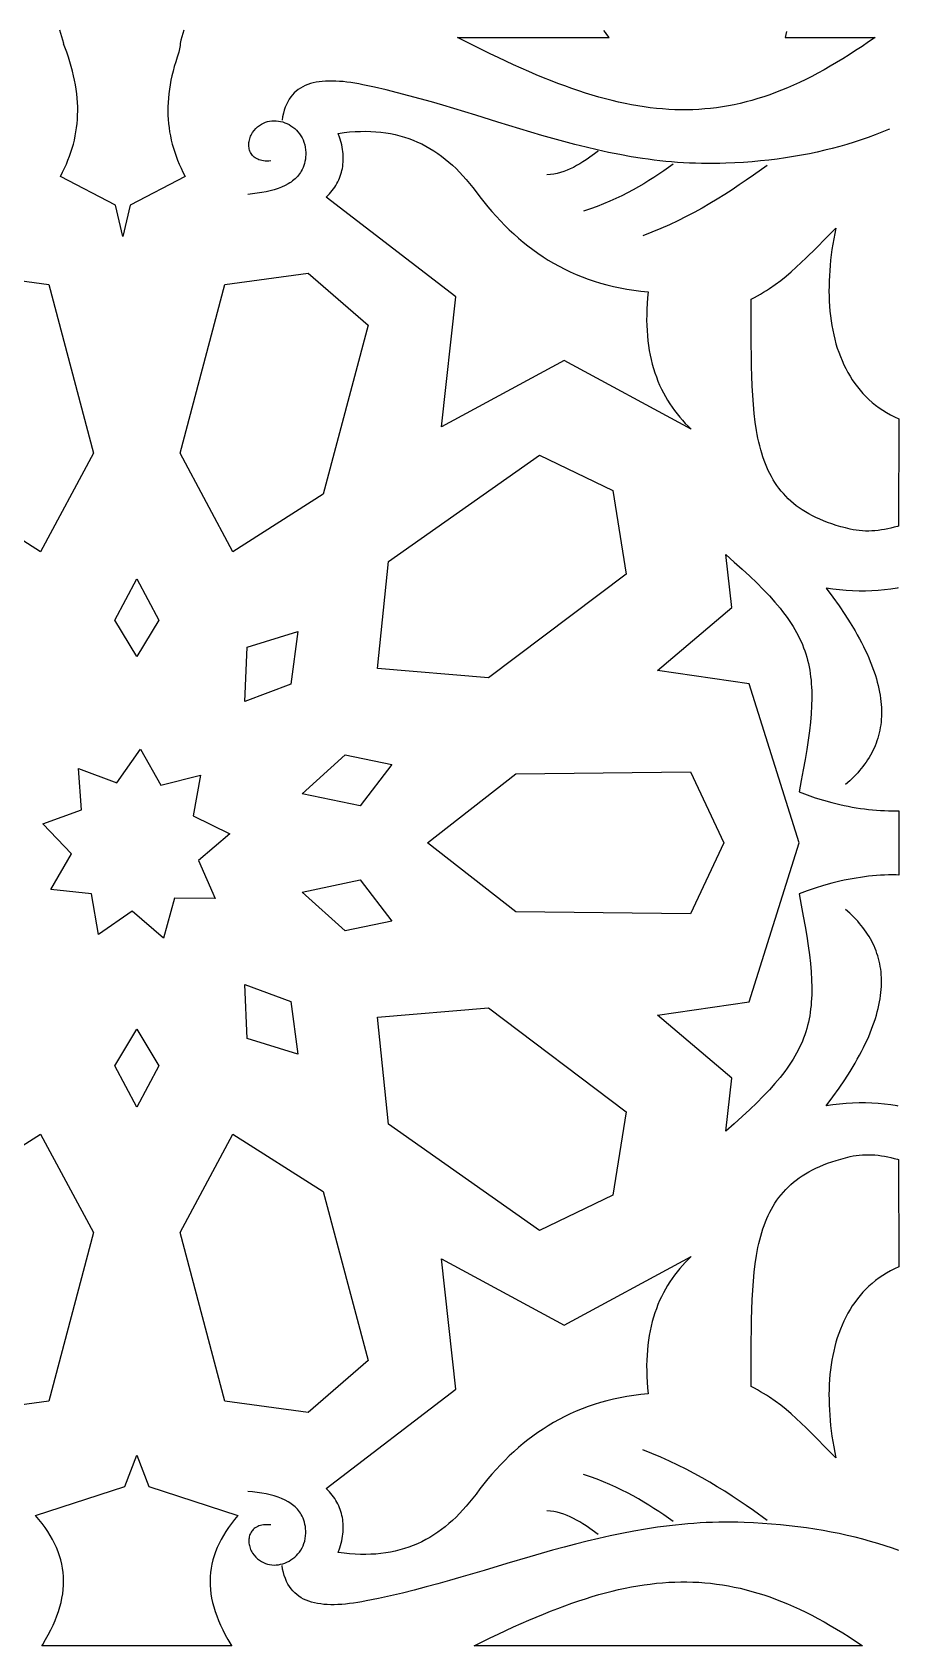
# Model space of a CAD drawing. Extents: x -332 to 348, y -263 to 352.
# Drawn here: x 258.6 to 288.5, y -203 to -147.4 of the extents above; entities that cross this region are included whole.
import ezdxf

# ---------------------------------------------------------------- set-up
doc = ezdxf.new("R2010")
doc.units = 0
doc.layers.add('LAYER_1', color=18, linetype='CONTINUOUS')
doc.layers.add('LAYER_2', color=174, linetype='CONTINUOUS')

msp = doc.modelspace()

# ---------------------------------------------------------------- linework, layer by layer
at = {"layer": 'LAYER_1'}
for points in [[(263.865, -147.334), (263.828, -147.447), (263.794, -147.561), (263.761, -147.674), (263.732, -147.787), (263.743, -147.857), (263.694, -148.089), (263.637, -148.256), (263.584, -148.42), (263.536, -148.582), (263.493, -148.743), (263.455, -148.901), (263.421, -149.058), (263.392, -149.213), (263.367, -149.367), (263.347, -149.519), (263.332, -149.67), (263.321, -149.819), (263.315, -149.967), (263.314, -150.114), (263.317, -150.26), (263.324, -150.404), (263.337, -150.548), (263.353, -150.691), (263.374, -150.833), (263.4, -150.974), (263.431, -151.115), (263.465, -151.255), (263.505, -151.395), (263.549, -151.534), (263.597, -151.673), (263.65, -151.812), (263.707, -151.951), (263.769, -152.089), (263.835, -152.228), (263.906, -152.367), (262.013, -153.362), (261.761, -154.441), (261.509, -153.362), (259.616, -152.367), (259.687, -152.228), (259.753, -152.089), (259.815, -151.951), (259.872, -151.812), (259.925, -151.673), (259.973, -151.534), (260.017, -151.395), (260.057, -151.255), (260.091, -151.115), (260.122, -150.974), (260.147, -150.833), (260.169, -150.691), (260.185, -150.548), (260.198, -150.404), (260.205, -150.26), (260.208, -150.114), (260.207, -149.967), (260.2, -149.819), (260.19, -149.67), (260.174, -149.519), (260.154, -149.367), (260.13, -149.213), (260.101, -149.058), (260.067, -148.901), (260.029, -148.743), (259.985, -148.582), (259.938, -148.42), (259.885, -148.256), (259.828, -148.089), (259.767, -147.921), (259.721, -147.795), (259.723, -147.787), (259.693, -147.674), (259.661, -147.561), (259.626, -147.447), (259.589, -147.334)], [(284.633, -147.378), (284.615, -147.474), (284.592, -147.577), (287.69, -147.577), (287.463, -147.735), (287.238, -147.889), (287.015, -148.036), (286.794, -148.179), (286.574, -148.316), (286.357, -148.448), (286.141, -148.575), (285.927, -148.696), (285.714, -148.813), (285.503, -148.924), (285.293, -149.029), (285.084, -149.13), (284.876, -149.225), (284.669, -149.316), (284.463, -149.401), (284.257, -149.481), (284.053, -149.556), (283.848, -149.626), (283.645, -149.69), (283.441, -149.75), (283.238, -149.804), (283.035, -149.854), (282.832, -149.898), (282.629, -149.938), (282.426, -149.972), (282.222, -150.002), (282.018, -150.026), (281.814, -150.046), (281.609, -150.061), (281.403, -150.07), (281.197, -150.075), (280.99, -150.075), (280.781, -150.07), (280.572, -150.06), (280.361, -150.046), (280.15, -150.026), (279.937, -150.002), (279.722, -149.973), (279.506, -149.939), (279.288, -149.9), (279.068, -149.857), (278.847, -149.808), (278.623, -149.755), (278.397, -149.698), (278.17, -149.635), (277.939, -149.568), (277.707, -149.497), (277.472, -149.42), (277.234, -149.339), (276.994, -149.253), (276.751, -149.163), (276.505, -149.068), (276.256, -148.969), (276.004, -148.865), (275.749, -148.756), (275.49, -148.643), (275.228, -148.526), (274.963, -148.403), (274.693, -148.277), (274.421, -148.146), (273.864, -147.87), (273.29, -147.577), (278.522, -147.577), (278.446, -147.483), (278.391, -147.411), (278.338, -147.338)]]:
    msp.add_lwpolyline(points, dxfattribs=at)
for points in [[(270.31, -150.818), (270.485, -150.829), (270.656, -150.845), (270.825, -150.867), (270.99, -150.895), (271.152, -150.929), (271.311, -150.968), (271.466, -151.014), (271.619, -151.065), (271.769, -151.121), (271.917, -151.184), (272.061, -151.251), (272.203, -151.325), (272.341, -151.403), (272.478, -151.487), (272.612, -151.577), (272.743, -151.671), (272.872, -151.771), (272.998, -151.876), (273.123, -151.986), (273.245, -152.101), (273.365, -152.222), (273.482, -152.347), (273.598, -152.477), (273.711, -152.612), (273.823, -152.752), (273.933, -152.896), (274.066, -153.073), (274.202, -153.246), (274.341, -153.416), (274.483, -153.582), (274.627, -153.744), (274.774, -153.902), (274.925, -154.056), (275.078, -154.206), (275.235, -154.353), (275.395, -154.494), (275.558, -154.632), (275.724, -154.765), (275.894, -154.893), (276.067, -155.017), (276.244, -155.136), (276.424, -155.25), (276.608, -155.36), (276.796, -155.464), (276.988, -155.564), (277.183, -155.658), (277.383, -155.747), (277.587, -155.83), (277.794, -155.908), (278.006, -155.981), (278.222, -156.047), (278.443, -156.109), (278.668, -156.164), (278.897, -156.213), (279.131, -156.256), (279.369, -156.294), (279.612, -156.325), (279.86, -156.349), (279.842, -156.551), (279.828, -156.749), (279.818, -156.943), (279.814, -157.134), (279.813, -157.321), (279.818, -157.503), (279.826, -157.683), (279.84, -157.858), (279.857, -158.03), (279.879, -158.199), (279.905, -158.364), (279.935, -158.525), (279.969, -158.683), (280.008, -158.837), (280.05, -158.989), (280.097, -159.136), (280.147, -159.281), (280.202, -159.422), (280.26, -159.56), (280.322, -159.695), (280.388, -159.827), (280.458, -159.956), (280.531, -160.081), (280.608, -160.204), (280.689, -160.323), (280.773, -160.44), (280.86, -160.554), (280.951, -160.664), (281.046, -160.772), (281.144, -160.878), (281.245, -160.98), (281.349, -161.08), (276.965, -158.715), (272.745, -160.998), (273.242, -156.513), (268.774, -153.087), (268.829, -153.031), (268.881, -152.974), (268.931, -152.916), (268.978, -152.858), (269.022, -152.799), (269.063, -152.738), (269.102, -152.677), (269.138, -152.616), (269.171, -152.553), (269.202, -152.489), (269.23, -152.425), (269.255, -152.36), (269.277, -152.294), (269.297, -152.227), (269.314, -152.16), (269.328, -152.091), (269.34, -152.022), (269.349, -151.952), (269.355, -151.881), (269.358, -151.81), (269.359, -151.737), (269.357, -151.664), (269.352, -151.589), (269.345, -151.514), (269.335, -151.439), (269.322, -151.362), (269.306, -151.285), (269.288, -151.206), (269.243, -151.047), (269.188, -150.885), (269.384, -150.858), (269.576, -150.838), (269.765, -150.824), (269.95, -150.816), (270.132, -150.814)], [(286.295, -154.333), (286.26, -154.518), (286.228, -154.703), (286.2, -154.887), (286.175, -155.071), (286.153, -155.253), (286.135, -155.435), (286.12, -155.615), (286.109, -155.795), (286.101, -155.973), (286.097, -156.15), (286.096, -156.326), (286.099, -156.499), (286.106, -156.672), (286.116, -156.842), (286.13, -157.011), (286.148, -157.178), (286.17, -157.343), (286.196, -157.505), (286.225, -157.666), (286.259, -157.824), (286.297, -157.979), (286.338, -158.133), (286.384, -158.283), (286.434, -158.431), (286.488, -158.576), (286.546, -158.718), (286.608, -158.857), (286.675, -158.992), (286.746, -159.125), (286.821, -159.254), (286.901, -159.38), (286.985, -159.502), (287.074, -159.621), (287.167, -159.736), (287.265, -159.847), (287.367, -159.954), (287.474, -160.057), (287.585, -160.156), (287.701, -160.25), (287.822, -160.341), (287.948, -160.427), (288.079, -160.508), (288.214, -160.585), (288.355, -160.657), (288.5, -160.724), (288.489, -164.418), (288.452, -164.43), (288.342, -164.461), (288.232, -164.489), (288.122, -164.514), (288.012, -164.535), (287.902, -164.553), (287.792, -164.568), (287.682, -164.579), (287.573, -164.586), (287.465, -164.589), (287.357, -164.589), (287.249, -164.584), (287.142, -164.575), (287.036, -164.562), (286.93, -164.545), (286.825, -164.523), (286.66, -164.483), (286.5, -164.44), (286.345, -164.395), (286.195, -164.346), (286.051, -164.295), (285.912, -164.242), (285.777, -164.185), (285.648, -164.126), (285.524, -164.065), (285.404, -164), (285.289, -163.933), (285.178, -163.864), (285.072, -163.791), (284.97, -163.716), (284.873, -163.638), (284.779, -163.558), (284.69, -163.475), (284.605, -163.389), (284.524, -163.301), (284.446, -163.21), (284.372, -163.116), (284.302, -163.02), (284.236, -162.921), (284.172, -162.819), (284.113, -162.715), (284.056, -162.608), (284.003, -162.499), (283.952, -162.386), (283.905, -162.271), (283.861, -162.154), (283.819, -162.034), (283.78, -161.911), (283.744, -161.786), (283.71, -161.658), (283.679, -161.527), (283.65, -161.393), (283.623, -161.258), (283.598, -161.119), (283.555, -160.834), (283.52, -160.538), (283.491, -160.232), (283.468, -159.916), (283.451, -159.589), (283.438, -159.251), (283.429, -158.903), (283.423, -158.545), (283.42, -158.176), (283.416, -156.597), (283.527, -156.541), (283.635, -156.483), (283.741, -156.423), (283.845, -156.361), (283.947, -156.297), (284.048, -156.232), (284.243, -156.096), (284.432, -155.955), (284.616, -155.807), (284.795, -155.655), (284.97, -155.498), (285.142, -155.338), (285.312, -155.174), (285.649, -154.837), (285.987, -154.494), (286.333, -154.147)], [(259.214, -156.091), (260.747, -161.907), (258.929, -165.302), (255.816, -163.32), (254.265, -157.495), (256.34, -155.704)], [(270.221, -157.495), (268.67, -163.32), (265.557, -165.302), (263.739, -161.907), (265.272, -156.091), (268.145, -155.704)], [(278.652, -163.191), (279.107, -166.07), (274.361, -169.651), (270.534, -169.326), (270.921, -165.636), (276.121, -161.975)], [(282.832, -165.658), (283.108, -165.905), (283.367, -166.144), (283.609, -166.376), (283.834, -166.602), (284.043, -166.822), (284.236, -167.039), (284.327, -167.146), (284.414, -167.252), (284.498, -167.357), (284.577, -167.462), (284.653, -167.566), (284.725, -167.67), (284.794, -167.774), (284.859, -167.878), (284.921, -167.982), (284.979, -168.086), (285.034, -168.19), (285.086, -168.294), (285.134, -168.399), (285.18, -168.504), (285.222, -168.61), (285.26, -168.717), (285.296, -168.825), (285.329, -168.933), (285.359, -169.043), (285.386, -169.154), (285.41, -169.266), (285.431, -169.38), (285.449, -169.495), (285.465, -169.612), (285.477, -169.73), (285.488, -169.85), (285.495, -169.973), (285.5, -170.097), (285.503, -170.224), (285.503, -170.352), (285.496, -170.617), (285.48, -170.892), (285.455, -171.179), (285.422, -171.478), (285.38, -171.79), (285.331, -172.115), (285.275, -172.456), (285.211, -172.812), (285.141, -173.184), (285.065, -173.574), (285.344, -173.68), (285.625, -173.777), (285.907, -173.865), (286.189, -173.944), (286.472, -174.013), (286.614, -174.044), (286.755, -174.073), (286.896, -174.1), (287.036, -174.124), (287.177, -174.145), (287.316, -174.165), (287.456, -174.181), (287.594, -174.196), (287.733, -174.207), (287.87, -174.217), (288.006, -174.223), (288.142, -174.228), (288.277, -174.229), (288.411, -174.228), (288.5, -174.226), (288.5, -176.443), (288.411, -176.441), (288.277, -176.44), (288.142, -176.441), (288.006, -176.445), (287.87, -176.452), (287.733, -176.461), (287.594, -176.473), (287.456, -176.487), (287.316, -176.504), (287.177, -176.523), (287.036, -176.545), (286.896, -176.569), (286.755, -176.596), (286.614, -176.624), (286.472, -176.656), (286.189, -176.725), (285.907, -176.804), (285.625, -176.892), (285.344, -176.989), (285.065, -177.095), (285.141, -177.485), (285.211, -177.857), (285.275, -178.213), (285.331, -178.554), (285.38, -178.879), (285.422, -179.191), (285.455, -179.49), (285.48, -179.776), (285.496, -180.052), (285.503, -180.316), (285.503, -180.445), (285.5, -180.572), (285.495, -180.696), (285.488, -180.818), (285.477, -180.939), (285.465, -181.057), (285.449, -181.174), (285.431, -181.289), (285.41, -181.403), (285.386, -181.515), (285.359, -181.626), (285.329, -181.735), (285.296, -181.844), (285.26, -181.952), (285.222, -182.059), (285.18, -182.165), (285.134, -182.27), (285.086, -182.375), (285.034, -182.479), (284.979, -182.583), (284.921, -182.687), (284.859, -182.791), (284.794, -182.895), (284.725, -182.998), (284.653, -183.103), (284.577, -183.207), (284.498, -183.312), (284.414, -183.417), (284.327, -183.523), (284.236, -183.63), (284.043, -183.846), (283.834, -184.067), (283.609, -184.293), (283.367, -184.525), (283.108, -184.764), (282.832, -185.011), (282.538, -185.266), (282.751, -183.447), (280.186, -181.27), (283.351, -180.81), (285.072, -175.334), (283.351, -169.859), (280.186, -169.399), (282.751, -167.222), (282.538, -165.403)], [(263.003, -167.657), (262.243, -168.911), (261.483, -167.657), (262.243, -166.233)], [(267.547, -169.864), (265.961, -170.459), (266.05, -168.593), (267.798, -168.055)], [(263.073, -173.348), (264.437, -172.998), (264.187, -174.405), (265.454, -175.028), (264.372, -175.942), (264.949, -177.247), (263.542, -177.241), (263.158, -178.617), (262.084, -177.693), (260.919, -178.497), (260.681, -177.087), (259.28, -176.943), (259.989, -175.707), (259.008, -174.682), (260.332, -174.198), (260.23, -172.772), (261.55, -173.267), (262.374, -172.107)], [(271.035, -172.635), (269.943, -174.062), (267.947, -173.64), (269.425, -172.306)], [(282.473, -175.334), (281.326, -177.785), (275.302, -177.711), (272.256, -175.334), (275.302, -172.957), (281.326, -172.884)], [(271.035, -178.033), (269.425, -178.363), (267.947, -177.029), (269.943, -176.607)], [(267.547, -180.805), (267.798, -182.614), (266.05, -182.076), (265.961, -180.21)], [(279.107, -184.599), (278.652, -187.478), (276.121, -188.694), (270.921, -185.033), (270.534, -181.343), (274.361, -181.017)], [(263.003, -183.012), (262.243, -184.436), (261.483, -183.012), (262.243, -181.758)], [(260.747, -188.762), (259.214, -194.578), (256.34, -194.964), (254.265, -193.174), (255.816, -187.349), (258.929, -185.367)], [(268.67, -187.349), (270.221, -193.174), (268.145, -194.964), (265.272, -194.578), (263.739, -188.762), (265.557, -185.367)], [(287.573, -186.083), (287.682, -186.09), (287.792, -186.101), (287.902, -186.115), (288.012, -186.133), (288.122, -186.155), (288.232, -186.18), (288.342, -186.208), (288.452, -186.239), (288.489, -186.25), (288.5, -189.945), (288.355, -190.012), (288.214, -190.084), (288.079, -190.161), (287.948, -190.242), (287.822, -190.328), (287.701, -190.418), (287.585, -190.513), (287.474, -190.612), (287.367, -190.715), (287.265, -190.822), (287.167, -190.933), (287.074, -191.048), (286.985, -191.167), (286.901, -191.289), (286.821, -191.415), (286.746, -191.544), (286.675, -191.676), (286.608, -191.812), (286.546, -191.951), (286.488, -192.093), (286.434, -192.238), (286.384, -192.386), (286.338, -192.536), (286.297, -192.689), (286.259, -192.845), (286.225, -193.003), (286.196, -193.163), (286.17, -193.326), (286.148, -193.491), (286.13, -193.658), (286.116, -193.826), (286.106, -193.997), (286.099, -194.169), (286.096, -194.343), (286.097, -194.519), (286.101, -194.696), (286.109, -194.874), (286.12, -195.053), (286.135, -195.234), (286.153, -195.416), (286.175, -195.598), (286.2, -195.782), (286.228, -195.966), (286.26, -196.15), (286.295, -196.336), (286.333, -196.521), (285.987, -196.175), (285.649, -195.831), (285.312, -195.495), (285.142, -195.331), (284.97, -195.17), (284.795, -195.014), (284.616, -194.861), (284.432, -194.714), (284.243, -194.572), (284.048, -194.437), (283.947, -194.371), (283.845, -194.308), (283.741, -194.246), (283.635, -194.186), (283.527, -194.128), (283.416, -194.071), (283.42, -192.493), (283.423, -192.124), (283.429, -191.765), (283.438, -191.418), (283.451, -191.08), (283.468, -190.753), (283.491, -190.437), (283.52, -190.131), (283.555, -189.835), (283.598, -189.55), (283.623, -189.411), (283.65, -189.275), (283.679, -189.142), (283.71, -189.011), (283.744, -188.883), (283.78, -188.758), (283.819, -188.635), (283.861, -188.515), (283.905, -188.397), (283.952, -188.282), (284.003, -188.17), (284.056, -188.061), (284.113, -187.954), (284.172, -187.849), (284.236, -187.748), (284.302, -187.649), (284.372, -187.552), (284.446, -187.459), (284.524, -187.368), (284.605, -187.279), (284.69, -187.194), (284.779, -187.111), (284.873, -187.03), (284.97, -186.953), (285.072, -186.878), (285.178, -186.805), (285.289, -186.735), (285.404, -186.668), (285.524, -186.604), (285.648, -186.542), (285.777, -186.483), (285.912, -186.427), (286.051, -186.373), (286.195, -186.322), (286.345, -186.274), (286.5, -186.229), (286.66, -186.186), (286.825, -186.145), (286.93, -186.124), (287.036, -186.106), (287.142, -186.093), (287.249, -186.084), (287.357, -186.08), (287.465, -186.079)], [(281.245, -189.689), (281.144, -189.791), (281.046, -189.896), (280.951, -190.004), (280.86, -190.115), (280.773, -190.229), (280.689, -190.345), (280.608, -190.465), (280.531, -190.588), (280.458, -190.713), (280.388, -190.842), (280.322, -190.974), (280.26, -191.108), (280.202, -191.247), (280.147, -191.388), (280.097, -191.532), (280.05, -191.68), (280.008, -191.831), (279.969, -191.986), (279.935, -192.144), (279.905, -192.305), (279.879, -192.47), (279.857, -192.639), (279.84, -192.811), (279.826, -192.986), (279.818, -193.165), (279.813, -193.348), (279.814, -193.535), (279.818, -193.725), (279.828, -193.919), (279.842, -194.117), (279.86, -194.319), (279.612, -194.344), (279.369, -194.375), (279.131, -194.412), (278.897, -194.456), (278.668, -194.505), (278.443, -194.56), (278.222, -194.621), (278.006, -194.688), (277.794, -194.761), (277.587, -194.839), (277.383, -194.922), (277.183, -195.011), (276.988, -195.105), (276.796, -195.204), (276.608, -195.309), (276.424, -195.418), (276.244, -195.533), (276.067, -195.652), (275.894, -195.776), (275.724, -195.904), (275.558, -196.037), (275.395, -196.174), (275.235, -196.316), (275.078, -196.462), (274.925, -196.612), (274.774, -196.767), (274.627, -196.925), (274.483, -197.087), (274.341, -197.253), (274.202, -197.423), (274.066, -197.596), (273.933, -197.773), (273.823, -197.917), (273.711, -198.057), (273.598, -198.192), (273.482, -198.322), (273.365, -198.447), (273.245, -198.567), (273.123, -198.683), (272.998, -198.793), (272.872, -198.898), (272.743, -198.997), (272.612, -199.092), (272.478, -199.181), (272.341, -199.265), (272.203, -199.344), (272.061, -199.417), (271.917, -199.485), (271.769, -199.547), (271.619, -199.604), (271.466, -199.655), (271.311, -199.7), (271.152, -199.74), (270.99, -199.774), (270.825, -199.802), (270.656, -199.824), (270.485, -199.84), (270.31, -199.85), (270.132, -199.855), (269.95, -199.853), (269.765, -199.845), (269.576, -199.831), (269.384, -199.81), (269.188, -199.784), (269.243, -199.622), (269.288, -199.462), (269.306, -199.384), (269.322, -199.307), (269.335, -199.23), (269.345, -199.154), (269.352, -199.079), (269.357, -199.005), (269.359, -198.932), (269.358, -198.859), (269.355, -198.787), (269.349, -198.717), (269.34, -198.647), (269.328, -198.577), (269.314, -198.509), (269.297, -198.441), (269.277, -198.375), (269.255, -198.309), (269.23, -198.244), (269.202, -198.179), (269.171, -198.116), (269.138, -198.053), (269.102, -197.991), (269.063, -197.93), (269.022, -197.87), (268.978, -197.811), (268.931, -197.752), (268.881, -197.695), (268.829, -197.638), (268.774, -197.582), (273.242, -194.156), (272.745, -189.67), (276.965, -191.954), (281.349, -189.589)], [(262.653, -197.513), (265.729, -198.509), (265.614, -198.648), (265.506, -198.786), (265.406, -198.925), (265.313, -199.063), (265.227, -199.202), (265.148, -199.341), (265.077, -199.481), (265.013, -199.62), (264.957, -199.76), (264.907, -199.901), (264.866, -200.043), (264.831, -200.185), (264.804, -200.328), (264.784, -200.471), (264.772, -200.616), (264.767, -200.762), (264.769, -200.909), (264.779, -201.057), (264.797, -201.206), (264.822, -201.356), (264.854, -201.509), (264.894, -201.662), (264.941, -201.817), (264.996, -201.974), (265.059, -202.133), (265.129, -202.293), (265.206, -202.455), (265.291, -202.62), (265.384, -202.786), (265.485, -202.955), (265.513, -203), (258.973, -203), (259.001, -202.955), (259.102, -202.786), (259.194, -202.62), (259.28, -202.455), (259.357, -202.293), (259.427, -202.133), (259.49, -201.974), (259.545, -201.817), (259.592, -201.662), (259.632, -201.509), (259.664, -201.356), (259.689, -201.206), (259.707, -201.057), (259.717, -200.909), (259.719, -200.762), (259.714, -200.616), (259.702, -200.471), (259.682, -200.328), (259.655, -200.185), (259.62, -200.043), (259.578, -199.901), (259.529, -199.76), (259.473, -199.62), (259.409, -199.481), (259.337, -199.341), (259.259, -199.202), (259.173, -199.063), (259.08, -198.925), (258.98, -198.786), (258.872, -198.648), (258.757, -198.509), (261.833, -197.513), (262.243, -196.435)], [(281.403, -200.805), (281.609, -200.815), (281.814, -200.829), (282.018, -200.849), (282.222, -200.874), (282.426, -200.903), (282.629, -200.938), (282.832, -200.977), (283.035, -201.021), (283.238, -201.071), (283.441, -201.126), (283.645, -201.185), (283.848, -201.25), (284.053, -201.32), (284.257, -201.395), (284.463, -201.475), (284.669, -201.56), (284.876, -201.65), (285.084, -201.745), (285.293, -201.846), (285.503, -201.952), (285.714, -202.063), (285.927, -202.179), (286.141, -202.301), (286.357, -202.427), (286.574, -202.559), (286.794, -202.696), (287.015, -202.839), (287.238, -202.987), (287.257, -203), (273.874, -203), (274.421, -202.73), (274.693, -202.599), (274.963, -202.472), (275.228, -202.35), (275.49, -202.232), (275.749, -202.119), (276.004, -202.011), (276.256, -201.907), (276.505, -201.807), (276.751, -201.712), (276.994, -201.622), (277.234, -201.536), (277.472, -201.455), (277.707, -201.379), (277.939, -201.307), (278.17, -201.24), (278.397, -201.178), (278.623, -201.12), (278.847, -201.067), (279.068, -201.019), (279.288, -200.975), (279.506, -200.937), (279.722, -200.903), (279.937, -200.874), (280.15, -200.849), (280.361, -200.83), (280.572, -200.815), (280.781, -200.805), (280.99, -200.8), (281.197, -200.8)]]:
    msp.add_lwpolyline(points, close=True, dxfattribs=at)
at = {"layer": 'LAYER_2'}
for points in [[(288.18, -150.736), (288.142, -150.753), (287.915, -150.848), (287.683, -150.939), (287.448, -151.027), (287.208, -151.11), (286.964, -151.19), (286.717, -151.266), (286.465, -151.338), (286.21, -151.406), (285.951, -151.47), (285.688, -151.53), (285.42, -151.586), (285.15, -151.638), (284.875, -151.686), (284.596, -151.73), (284.314, -151.77), (284.028, -151.805), (283.738, -151.836), (283.445, -151.863), (283.147, -151.885), (282.847, -151.903), (282.542, -151.917), (282.33, -151.923), (282.119, -151.926), (281.909, -151.927), (281.7, -151.924), (281.493, -151.918), (281.287, -151.91), (281.082, -151.899), (280.877, -151.885), (280.674, -151.869), (280.472, -151.85), (280.271, -151.829), (280.071, -151.805), (279.871, -151.779), (279.673, -151.751), (279.278, -151.689), (278.886, -151.619), (278.497, -151.541), (278.11, -151.457), (277.725, -151.367), (277.342, -151.271), (276.961, -151.17), (276.581, -151.066), (276.202, -150.957), (275.823, -150.845), (275.445, -150.731), (274.689, -150.498), (273.931, -150.262), (273.169, -150.029), (272.786, -149.914), (272.4, -149.802), (272.013, -149.693), (271.623, -149.587), (271.231, -149.485), (270.835, -149.388), (270.436, -149.297), (270.034, -149.211), (269.892, -149.184), (269.752, -149.159), (269.615, -149.137), (269.482, -149.119), (269.351, -149.104), (269.224, -149.093), (269.099, -149.086), (268.978, -149.082), (268.86, -149.082), (268.746, -149.086), (268.635, -149.094), (268.528, -149.107), (268.424, -149.124), (268.324, -149.145), (268.228, -149.171), (268.136, -149.202), (268.048, -149.238), (267.963, -149.278), (267.883, -149.324), (267.807, -149.375), (267.735, -149.431), (267.668, -149.492), (267.605, -149.56), (267.546, -149.632), (267.492, -149.711), (267.443, -149.795), (267.398, -149.886), (267.358, -149.983), (267.323, -150.086), (267.293, -150.195), (267.267, -150.311), (267.247, -150.433)], [(266.865, -151.832), (266.796, -151.838), (266.731, -151.84), (266.669, -151.838), (266.61, -151.832), (266.555, -151.823), (266.503, -151.811), (266.454, -151.795), (266.409, -151.777), (266.366, -151.755), (266.327, -151.731), (266.292, -151.705), (266.259, -151.676), (266.23, -151.644), (266.204, -151.611), (266.18, -151.576), (266.16, -151.54), (266.143, -151.501), (266.129, -151.462), (266.118, -151.421), (266.11, -151.38), (266.105, -151.337), (266.103, -151.294), (266.103, -151.25), (266.107, -151.206), (266.113, -151.162), (266.122, -151.117), (266.134, -151.073), (266.149, -151.029), (266.167, -150.986), (266.187, -150.943), (266.209, -150.901), (266.235, -150.86), (266.288, -150.788), (266.344, -150.722), (266.405, -150.664), (266.468, -150.614), (266.535, -150.57), (266.604, -150.534), (266.674, -150.504), (266.747, -150.481), (266.821, -150.464), (266.896, -150.454), (266.972, -150.45), (267.048, -150.452), (267.124, -150.46), (267.199, -150.473), (267.274, -150.493), (267.348, -150.518), (267.419, -150.548), (267.49, -150.584), (267.557, -150.624), (267.622, -150.67), (267.685, -150.72), (267.743, -150.775), (267.798, -150.834), (267.849, -150.898), (267.896, -150.966), (267.938, -151.038), (267.974, -151.113), (268.005, -151.193), (268.03, -151.276), (268.049, -151.363), (268.061, -151.453), (268.066, -151.546), (268.065, -151.623), (268.06, -151.699), (268.051, -151.775), (268.038, -151.85), (268.02, -151.924), (267.998, -151.996), (267.971, -152.067), (267.94, -152.136), (267.913, -152.186), (267.884, -152.235), (267.852, -152.282), (267.818, -152.327), (267.781, -152.371), (267.742, -152.412), (267.701, -152.452), (267.658, -152.49), (267.612, -152.527), (267.564, -152.562), (267.514, -152.596), (267.462, -152.627), (267.352, -152.687), (267.235, -152.74), (267.111, -152.788), (266.979, -152.831), (266.841, -152.868), (266.698, -152.901), (266.548, -152.929), (266.393, -152.952), (266.234, -152.972), (266.07, -152.988)], [(278.146, -151.501), (277.935, -151.654), (277.723, -151.8), (277.616, -151.87), (277.509, -151.936), (277.4, -151.998), (277.291, -152.057), (277.181, -152.11), (277.07, -152.159), (276.958, -152.202), (276.844, -152.238), (276.729, -152.269), (276.613, -152.292), (276.495, -152.307), (276.376, -152.315)], [(280.727, -151.945), (280.566, -152.061), (280.403, -152.176), (280.236, -152.29), (280.066, -152.402), (279.893, -152.512), (279.715, -152.621), (279.533, -152.728), (279.347, -152.832), (279.155, -152.935), (278.957, -153.034), (278.754, -153.131), (278.544, -153.226), (278.328, -153.317), (278.105, -153.405), (277.874, -153.49), (277.636, -153.572)], [(283.968, -151.989), (283.49, -152.329), (283.248, -152.497), (283.004, -152.664), (282.756, -152.828), (282.504, -152.99), (282.248, -153.15), (281.988, -153.306), (281.722, -153.459), (281.451, -153.609), (281.173, -153.754), (280.889, -153.896), (280.598, -154.033), (280.299, -154.166), (279.992, -154.293), (279.677, -154.415)], [(288.485, -166.551), (288.441, -166.559), (288.228, -166.592), (288.013, -166.618), (287.796, -166.638), (287.578, -166.652), (287.358, -166.658), (287.136, -166.658), (286.912, -166.652), (286.686, -166.638), (286.458, -166.617), (286.229, -166.589), (285.998, -166.554), (286.228, -166.863), (286.443, -167.165), (286.642, -167.46), (286.825, -167.747), (286.993, -168.027), (287.072, -168.165), (287.146, -168.301), (287.217, -168.435), (287.284, -168.567), (287.348, -168.697), (287.408, -168.826), (287.464, -168.954), (287.517, -169.079), (287.567, -169.203), (287.612, -169.325), (287.655, -169.446), (287.694, -169.565), (287.729, -169.683), (287.762, -169.799), (287.791, -169.913), (287.816, -170.026), (287.839, -170.138), (287.858, -170.248), (287.874, -170.356), (287.886, -170.463), (287.896, -170.568), (287.903, -170.672), (287.906, -170.775), (287.906, -170.876), (287.904, -170.976), (287.898, -171.074), (287.89, -171.171), (287.878, -171.267), (287.864, -171.361), (287.847, -171.454), (287.827, -171.546), (287.804, -171.636), (287.778, -171.726), (287.75, -171.813), (287.719, -171.9), (287.685, -171.985), (287.649, -172.069), (287.61, -172.152), (287.569, -172.234), (287.525, -172.314), (287.478, -172.394), (287.429, -172.472), (287.378, -172.549), (287.324, -172.625), (287.268, -172.7), (287.209, -172.774), (287.149, -172.846), (287.085, -172.918), (286.952, -173.058), (286.811, -173.194), (286.66, -173.326)], [(288.485, -184.403), (288.441, -184.395), (288.228, -184.363), (288.013, -184.336), (287.796, -184.316), (287.578, -184.303), (287.358, -184.296), (287.136, -184.296), (286.912, -184.303), (286.686, -184.317), (286.458, -184.338), (286.229, -184.366), (285.998, -184.401), (286.228, -184.091), (286.443, -183.789), (286.642, -183.495), (286.825, -183.208), (286.993, -182.927), (287.072, -182.79), (287.146, -182.654), (287.217, -182.52), (287.284, -182.388), (287.348, -182.257), (287.408, -182.128), (287.464, -182.001), (287.517, -181.875), (287.567, -181.752), (287.612, -181.629), (287.655, -181.508), (287.694, -181.389), (287.729, -181.272), (287.762, -181.156), (287.791, -181.041), (287.816, -180.928), (287.839, -180.817), (287.858, -180.707), (287.874, -180.599), (287.886, -180.492), (287.896, -180.386), (287.903, -180.282), (287.906, -180.18), (287.906, -180.078), (287.904, -179.979), (287.898, -179.88), (287.89, -179.783), (287.878, -179.688), (287.864, -179.593), (287.847, -179.5), (287.827, -179.409), (287.804, -179.318), (287.778, -179.229), (287.75, -179.141), (287.719, -179.055), (287.685, -178.969), (287.649, -178.885), (287.61, -178.802), (287.569, -178.721), (287.525, -178.64), (287.478, -178.561), (287.429, -178.483), (287.378, -178.406), (287.324, -178.33), (287.268, -178.255), (287.209, -178.181), (287.149, -178.108), (287.085, -178.037), (286.952, -177.897), (286.811, -177.761), (286.66, -177.629)], [(283.968, -198.68), (283.49, -198.339), (283.248, -198.171), (283.004, -198.005), (282.756, -197.841), (282.504, -197.679), (282.248, -197.519), (281.988, -197.363), (281.722, -197.21), (281.451, -197.06), (281.173, -196.914), (280.889, -196.773), (280.598, -196.635), (280.299, -196.503), (279.992, -196.376), (279.677, -196.254)], [(280.727, -198.724), (280.566, -198.608), (280.403, -198.493), (280.236, -198.379), (280.066, -198.267), (279.893, -198.156), (279.715, -198.048), (279.533, -197.941), (279.347, -197.836), (279.155, -197.734), (278.957, -197.634), (278.754, -197.537), (278.544, -197.443), (278.328, -197.352), (278.105, -197.263), (277.874, -197.178), (277.636, -197.097)], [(266.865, -198.837), (266.796, -198.831), (266.731, -198.829), (266.669, -198.831), (266.61, -198.836), (266.555, -198.845), (266.503, -198.858), (266.454, -198.873), (266.409, -198.892), (266.366, -198.913), (266.327, -198.938), (266.292, -198.964), (266.259, -198.993), (266.23, -199.024), (266.204, -199.057), (266.18, -199.092), (266.16, -199.129), (266.143, -199.167), (266.129, -199.207), (266.118, -199.247), (266.11, -199.289), (266.105, -199.332), (266.103, -199.375), (266.103, -199.419), (266.107, -199.463), (266.113, -199.507), (266.122, -199.551), (266.134, -199.596), (266.149, -199.639), (266.167, -199.683), (266.187, -199.726), (266.209, -199.767), (266.235, -199.808), (266.288, -199.881), (266.344, -199.946), (266.405, -200.004), (266.468, -200.055), (266.535, -200.098), (266.604, -200.135), (266.674, -200.165), (266.747, -200.188), (266.821, -200.205), (266.896, -200.215), (266.972, -200.219), (267.048, -200.217), (267.124, -200.209), (267.199, -200.195), (267.274, -200.176), (267.348, -200.151), (267.419, -200.121), (267.49, -200.085), (267.557, -200.045), (267.622, -199.999), (267.685, -199.949), (267.743, -199.894), (267.798, -199.835), (267.849, -199.771), (267.896, -199.703), (267.938, -199.631), (267.974, -199.555), (268.005, -199.476), (268.03, -199.392), (268.049, -199.306), (268.061, -199.215), (268.066, -199.122), (268.065, -199.046), (268.06, -198.969), (268.051, -198.893), (268.038, -198.818), (268.02, -198.745), (267.998, -198.672), (267.971, -198.602), (267.94, -198.533), (267.913, -198.482), (267.884, -198.434), (267.852, -198.387), (267.818, -198.342), (267.781, -198.298), (267.742, -198.256), (267.701, -198.217), (267.658, -198.178), (267.612, -198.142), (267.564, -198.107), (267.514, -198.073), (267.462, -198.041), (267.352, -197.982), (267.235, -197.929), (267.111, -197.881), (266.979, -197.838), (266.841, -197.801), (266.698, -197.768), (266.548, -197.74), (266.393, -197.716), (266.234, -197.697), (266.07, -197.681)], [(278.146, -199.168), (277.935, -199.015), (277.723, -198.868), (277.616, -198.799), (277.509, -198.733), (277.4, -198.67), (277.291, -198.612), (277.181, -198.558), (277.07, -198.51), (276.958, -198.467), (276.844, -198.43), (276.729, -198.4), (276.613, -198.377), (276.495, -198.362), (276.376, -198.354)], [(288.5, -199.719), (288.285, -199.642), (288.036, -199.558), (287.782, -199.479), (287.524, -199.403), (287.262, -199.331), (286.996, -199.263), (286.726, -199.199), (286.452, -199.138), (286.174, -199.082), (285.892, -199.03), (285.606, -198.982), (285.316, -198.939), (285.022, -198.899), (284.724, -198.864), (284.422, -198.833), (284.116, -198.806), (283.807, -198.784), (283.494, -198.765), (283.176, -198.752), (282.955, -198.745), (282.736, -198.742), (282.517, -198.742), (282.3, -198.745), (282.084, -198.75), (281.869, -198.759), (281.655, -198.77), (281.443, -198.783), (281.231, -198.8), (281.02, -198.819), (280.811, -198.84), (280.602, -198.863), (280.395, -198.889), (280.188, -198.917), (279.777, -198.98), (279.369, -199.05), (278.963, -199.127), (278.56, -199.212), (278.16, -199.302), (277.761, -199.398), (277.364, -199.498), (276.968, -199.603), (276.573, -199.712), (276.179, -199.823), (275.785, -199.937), (274.998, -200.171), (274.208, -200.406), (273.414, -200.64), (273.015, -200.755), (272.614, -200.867), (272.211, -200.976), (271.805, -201.082), (271.396, -201.184), (270.984, -201.28), (270.569, -201.372), (270.149, -201.457), (270.001, -201.485), (269.856, -201.51), (269.714, -201.531), (269.574, -201.55), (269.438, -201.564), (269.306, -201.576), (269.176, -201.583), (269.05, -201.587), (268.927, -201.587), (268.808, -201.583), (268.693, -201.574), (268.581, -201.562), (268.473, -201.545), (268.369, -201.523), (268.269, -201.497), (268.173, -201.467), (268.081, -201.431), (267.993, -201.391), (267.91, -201.345), (267.83, -201.294), (267.756, -201.238), (267.685, -201.176), (267.62, -201.109), (267.559, -201.036), (267.502, -200.958), (267.451, -200.873), (267.404, -200.783), (267.362, -200.686), (267.326, -200.583), (267.294, -200.474), (267.268, -200.358), (267.247, -200.235)]]:
    msp.add_lwpolyline(points, dxfattribs=at)

doc.saveas('drawing.dxf')
